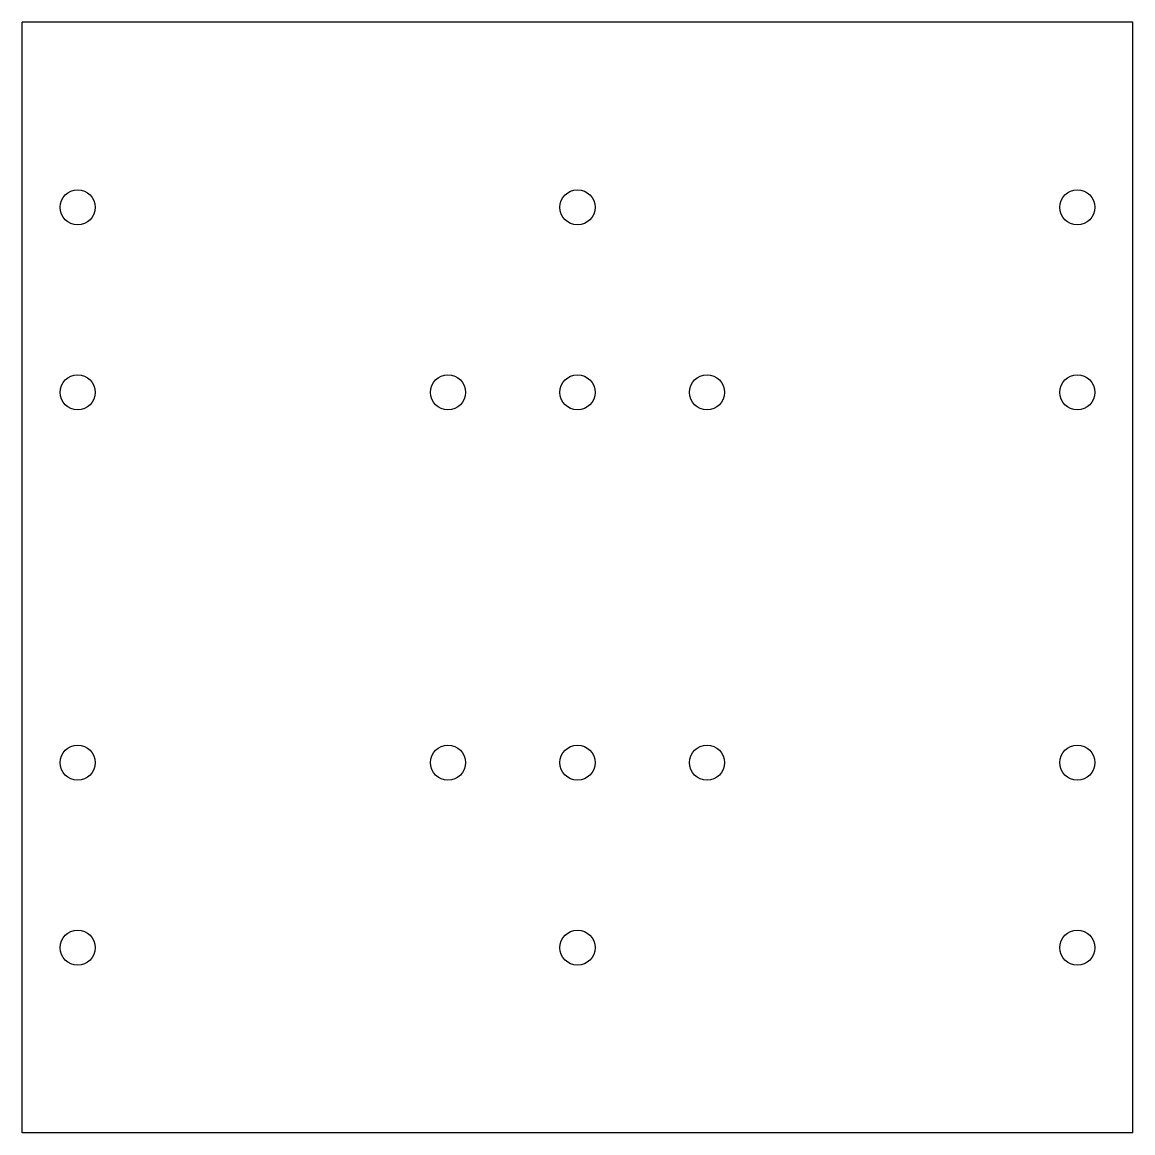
# Model space of a CAD drawing. Header units: millimetres. Extents: x -150 to 150, y -150 to 150.
import ezdxf

# ---------------------------------------------------------------- set-up
doc = ezdxf.new("R2010")
doc.units = ezdxf.units.MM

msp = doc.modelspace()

# ---------------------------------------------------------------- linework, layer by layer
at = {"color": 7, "linetype": 'Continuous', "lineweight": 25}
for p, q in [((150, 150), (-150, 150)), ((-150, -150), (-150, 150)), ((150, -150), (150, 150)), ((150, -150), (-150, -150))]:
    msp.add_line(p, q, dxfattribs=at)
for centre in [(-135, 100), (0, 100), (135, 100), (-135, 50), (-35, 50), (0, 50), (35, 50), (135, 50), (-135, -50), (-35, -50), (0, -50), (35, -50), (135, -50), (-135, -100), (0, -100), (135, -100)]:
    msp.add_circle(centre, 4.75, dxfattribs=at)

doc.saveas('drawing.dxf')
